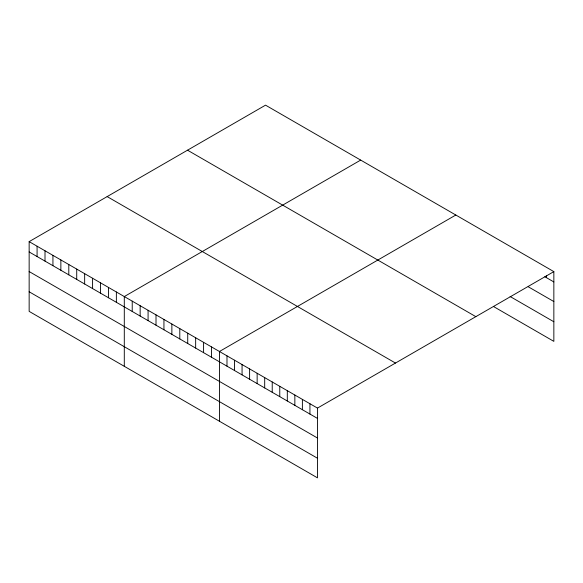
<?xml version="1.0" encoding="UTF-8"?>
<svg xmlns="http://www.w3.org/2000/svg" width="583" height="583" viewBox="0 0 583 583"><rect width="100%" height="100%" fill="white"/><g stroke="black" fill="none" stroke-linecap="round" stroke-linejoin="round"><path stroke-width="0.87" d="M29.15 241.632L317.473 408.093L317.473 477.841L29.15 311.38L29.15 241.632L265.527 105.159L553.85 271.62L553.85 341.368L493.524 306.534M360.673 160.092L124.296 296.565L124.296 366.306M455.819 215.025L219.441 351.498L219.441 421.239M317.473 408.093L553.85 271.62M544.799 276.714L553.85 281.939M528.213 286.749L553.85 301.549M510.11 296.507L553.85 321.758M187.522 150.195L475.845 316.656M107.155 196.595L395.478 363.056M29.15 251.951L317.473 418.412M29.15 271.561L317.473 438.022M29.15 291.77L317.473 458.231M546.307 275.868L546.307 277.588M309.93 403.742L309.93 414.061M302.388 399.384L302.388 409.703M294.852 395.034L294.852 405.353M287.31 390.683L287.31 401.002M279.767 386.325L279.767 396.644M272.225 381.974L272.225 392.293M264.689 377.616L264.689 387.935M257.147 373.266L257.147 383.585M249.604 368.915L249.604 379.234M242.062 364.557L242.062 374.876M234.526 360.207L234.526 370.526M226.984 355.849L226.984 366.168M211.512 346.921L211.512 357.241M203.584 342.345L203.584 352.664M195.655 337.768L195.655 348.08M187.726 333.185L187.726 343.504M179.797 328.608L179.797 338.927M171.868 324.031L171.868 334.351M163.94 319.455L163.94 329.774M156.011 314.878L156.011 325.197M148.082 310.302L148.082 320.621M140.153 305.725L140.153 316.037M132.224 301.141L132.224 311.46M116.367 291.988L116.367 302.307M108.438 287.412L108.438 297.731M100.509 282.835L100.509 293.154M92.58 278.259L92.58 288.57M84.652 273.675L84.652 283.994M76.723 269.098L76.723 279.417M68.794 264.522L68.794 274.841M60.865 259.945L60.865 270.264M52.936 255.369L52.936 265.688M45.008 250.792L45.008 261.111M37.079 246.215L37.079 256.527"/></g></svg>
